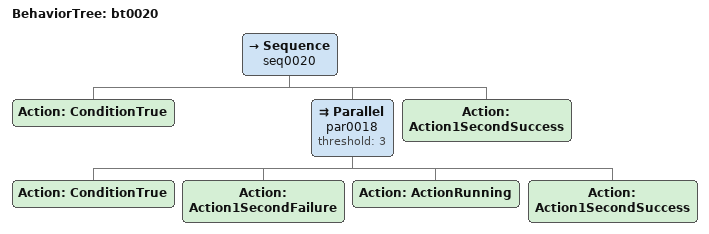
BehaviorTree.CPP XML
<root>

  <BehaviorTree ID="bt0020">
  <Sequence name="seq0020">
   <Action ID="ConditionTrue" />
    <Parallel name="par0018" threshold="3">
      <Action ID="ConditionTrue" />
      <Action ID="Action1SecondFailure" />
      <Action ID="ActionRunning" />
      <Action ID="Action1SecondSuccess" />
    </Parallel>
    <Action ID="Action1SecondSuccess" />
    </Sequence>
  </BehaviorTree>

</root>
